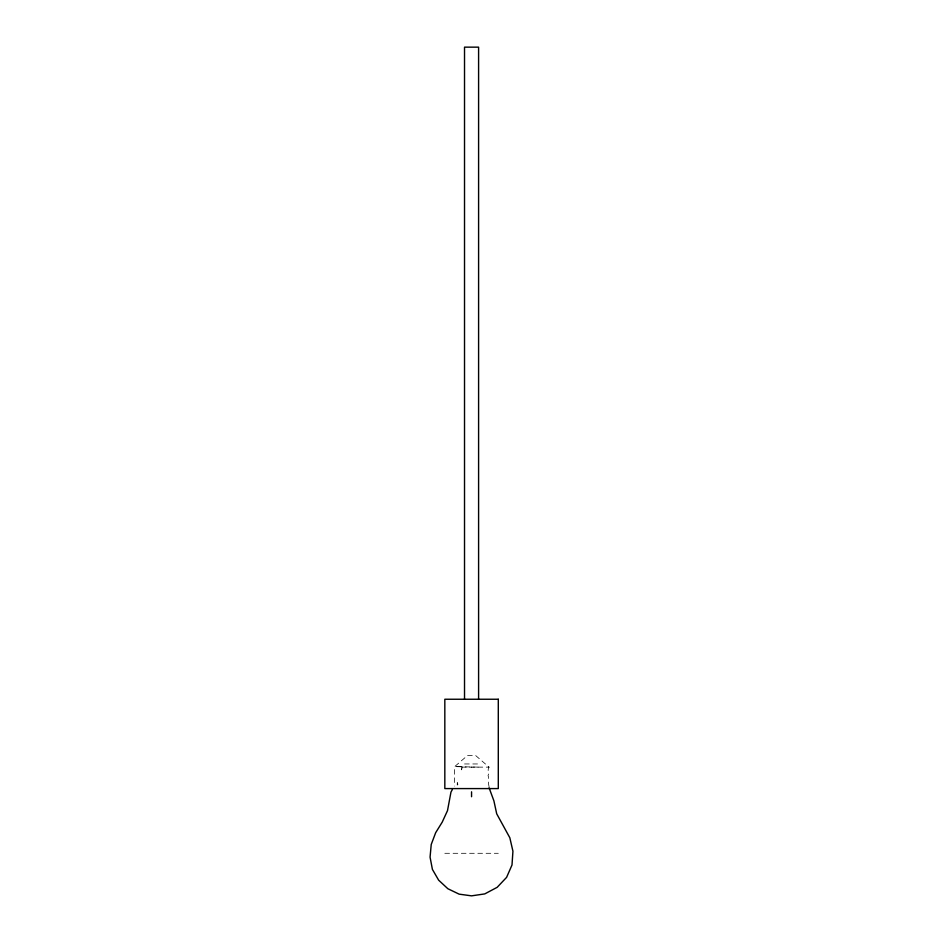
<?xml version="1.0" encoding="UTF-8"?>
<svg xmlns="http://www.w3.org/2000/svg" width="943" height="943" viewBox="0 0 943 943"><rect width="100%" height="100%" fill="white"/><g stroke="black" fill="none" stroke-linecap="round" stroke-linejoin="round"><path stroke-width="0.71" stroke-dasharray="4.71 3.54" d="M457.225 785.142L457.296 782.537L457.52 783.48A3.041 2.487 -85.5 0 1 457.756 786.368M489.063 786.71C487.861 783.055 489.311 777.138 488.026 775.582C490.348 771.233 486.47 771.999 489.063 767.13L475.484 755.39L467.634 755.39L454.632 766.635L454.644 786.085M461.964 766.435A3.041 1.745 86.8 0 1 461.764 768.91L461.622 769.853L461.964 766.435L454.632 766.635L481.531 767.189M471.276 767.13L472.195 767.083M464.545 763.96L478.572 763.96M461.528 767.13L489.063 767.13M444.825 853.297L498.293 853.297"/><path stroke-width="1.41" d="M452.428 789.409L450.966 792.108L447.501 810.626L442.232 822.119L435.654 832.728L431.234 844.468L430.067 857.14L432.413 869.411L438.636 880.161L447.842 888.719L459.135 894.153L471.559 895.85L484.761 893.905L497.161 887.328L506.591 877.367L512.002 864.99L512.933 851.211L509.833 837.773L496.702 813.797L493.896 800.843L489.063 787.735M478.596 699.246L478.596 47.15L464.522 47.15L464.522 699.246M471.559 791.814L471.559 796.729M498.293 699.246L444.825 699.246L444.825 788.584L498.293 788.584L498.293 699.246"/></g></svg>
